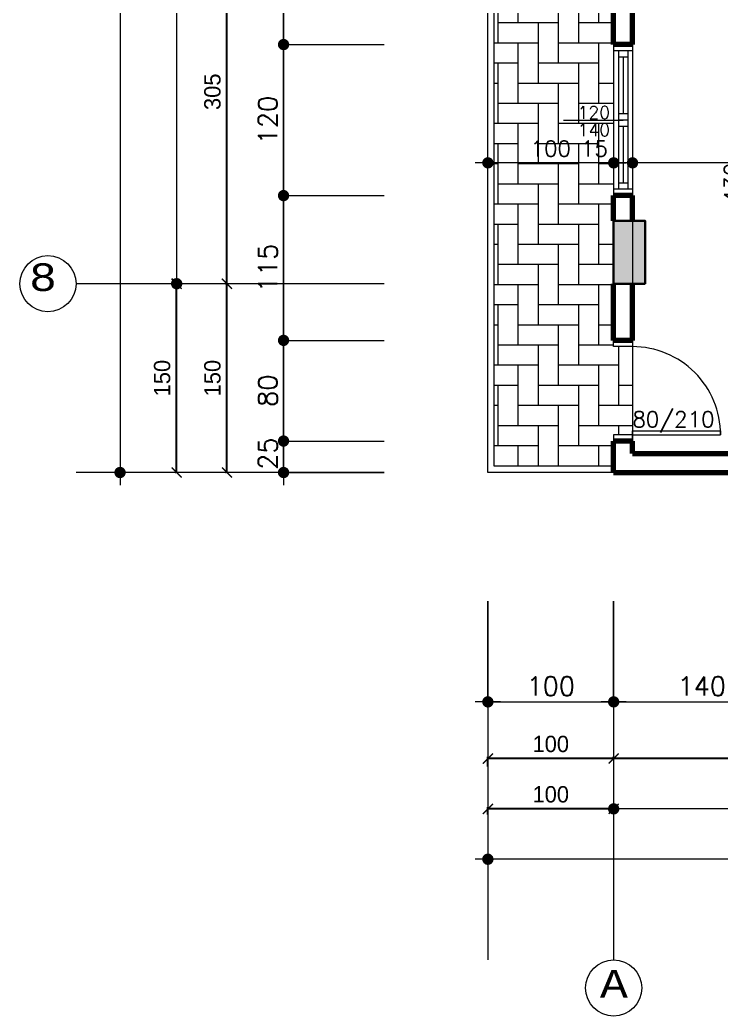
# Model space of a CAD drawing. Header units: millimetres. Extents: x 35860 to 71103, y -11298 to -8385.
# Drawn here: x 48660 to 49217, y -11205 to -10414 of the extents above; entities that cross this region are included whole.
import ezdxf
from ezdxf.enums import TextEntityAlignment as Align

# ---------------------------------------------------------------- set-up
doc = ezdxf.new("R2010")
doc.units = ezdxf.units.MM
doc.header["$MEASUREMENT"] = 0
doc.layers.get('0').update_dxf_attribs({"lineweight": 15})
doc.layers.get('Defpoints').update_dxf_attribs({"lineweight": 20})
for name, color, linetype, lineweight in [('02', 2, 'Continuous', 20), ('03_Yazı', 1, 'Continuous', 30), ('07', 3, 'Continuous', 70), ('Aks&Tefriş', 5, 'Continuous', 20), ('Kolon', 6, 'Continuous', 30), ('Merd&Balkon', 40, 'Continuous', 20), ('Ölçü', 140, 'Continuous', 20)]:
    doc.layers.add(name, color=color, linetype=linetype, lineweight=lineweight)
doc.layers.add('Lay_X', color=45, linetype='Continuous', lineweight=13, plot=False)
doc.styles.add('0', font='txt.shx')
doc.styles.add('C', font='')
doc.styles.add('ROMANC', font='romanc', dxfattribs={"height": 0.11})
doc.styles.get('C').set_extended_font_data('Courier New Tur')
doc.dimstyles.new('2', dxfattribs={"dimtxt": 12.5, "dimasz": 1, "dimexe": 0, "dimexo": 0, "dimgap": 5, "dimtad": 1, "dimdec": 0, "dimlfac": -1, "dimzin": 12, "dimdsep": 46, "dimtxsty": '0', "dimblk": 'DOT', "dimcen": 2.5, "dimse1": 1, "dimse2": 1, "dimclrd": 256, "dimclrt": 1, "dimadec": 0, "dimazin": 0, "dimtfac": 1, "dimtdec": 0, "dimtmove": 0, "dimatfit": 0, "dimldrblk": 'DOT', "dimfxl": 1, "dimtolj": 1, "dimtzin": 0, "dimlwd": -1, "dimarcsym": 0})
doc.dimstyles.new('5', dxfattribs={"dimtxt": 25, "dimasz": 1, "dimexe": 0, "dimexo": 0, "dimgap": 5, "dimtad": 1, "dimdec": 0, "dimlfac": -1, "dimzin": 12, "dimdsep": 46, "dimtxsty": '0', "dimblk": 'DOT', "dimcen": 2.5, "dimse1": 1, "dimse2": 1, "dimclrd": 256, "dimclrt": 1, "dimadec": 8, "dimazin": 0, "dimtfac": 1, "dimtdec": 0, "dimtmove": 0, "dimatfit": 0, "dimldrblk": 'DOT', "dimfxl": 1, "dimtolj": 1, "dimtzin": 0, "dimlwd": -1, "dimarcsym": 0})
doc.dimstyles.new('_VI80I', dxfattribs={"dimtxt": 15, "dimasz": 1, "dimexe": 0, "dimexo": 100, "dimgap": 5, "dimtad": 1, "dimdec": 0, "dimlfac": -1, "dimzin": 12, "dimdsep": 46, "dimtxsty": '0', "dimblk1": 'DOT80_2', "dimblk2": 'DOT80_1', "dimsah": 1, "dimcen": 2.5, "dimse1": 1, "dimse2": 1, "dimclrd": 256, "dimclrt": 1, "dimadec": 8, "dimazin": 0, "dimtfac": 1, "dimtdec": 0, "dimtmove": 0, "dimatfit": 0, "dimldrblk": 'DOT', "dimfxl": 1, "dimtolj": 1, "dimtzin": 0, "dimlwd": -1, "dimarcsym": 0})
doc.dimstyles.new('STANDART', dxfattribs={"dimtxt": 13, "dimasz": 8, "dimexe": 1.25, "dimexo": 0.625, "dimgap": 5, "dimtad": 1, "dimdec": 0, "dimrnd": 5, "dimzin": 1, "dimdsep": 46, "dimtxsty": 'Standard', "dimblk1": 'ARCHTICK', "dimblk2": 'ARCHTICK', "dimsah": 1, "dimcen": 2.5, "dimclrd": 256, "dimclre": 256, "dimclrt": 1, "dimadec": 0, "dimazin": 0, "dimtfac": 1, "dimtdec": 0, "dimtofl": 0, "dimtmove": 1, "dimatfit": 0, "dimldrblk": 'ARCHTICK', "dimfxl": 1, "dimtolj": 1, "dimtzin": 0, "dimarcsym": 0})

# ---------------------------------------------------------------- blocks, each defined once
blk = doc.blocks.new('DOT')
at = {"color": 0}
blk.add_line((-10, 0), (10, 0), dxfattribs=at)
at = {"color": 0, "const_width": 4.5}
blk.add_lwpolyline([(-2.25, 0, 1), (2.25, 0, 1)], format="xyb", close=True, dxfattribs=at)
blk = doc.blocks.new('*D456')
at = {"layer": 'Aks&Tefriş', "transparency": 16777216}
blk.add_line((50030.81, -11040.64), (49132.81, -11040.64), dxfattribs=at)
at = {"layer": 'Defpoints', "color": 0, "transparency": 16777216}
for p in [(49131.81, -11040.64), (49131.81, -11040.64), (50031.81, -11040.64)]:
    blk.add_point(p, dxfattribs=at)
at = {"layer": 'Aks&Tefriş', "transparency": 16777216, "rotation": 180}
blk.add_blockref('DOT', (49131.81, -11040.64), dxfattribs=at)
at = {"layer": 'Aks&Tefriş', "transparency": 16777216}
blk.add_blockref('DOT', (50031.81, -11040.64), dxfattribs=at)
at = {"layer": 'Aks&Tefriş', "color": 1, "transparency": 16777216, "insert": (49581.81, -11023.14), "char_height": 25, "attachment_point": 5, "style": '0'}
blk.add_mtext('\\A1;900', dxfattribs=at)
blk = doc.blocks.new('_ARCHTICK')
at = {"color": 0, "linetype": 'ByBlock', "const_width": 0.15}
blk.add_lwpolyline([(-0.5, -0.5), (0.5, 0.5)], dxfattribs=at)
blk = doc.blocks.new('*D461')
at = {"layer": 'Aks&Tefriş', "lineweight": -2, "transparency": 16777216}
for p, q in [((49131.81, -11000.01), (49131.81, -10999.39)), ((49446.81, -11000.64), (49131.81, -11000.64))]:
    blk.add_line(p, q, dxfattribs=at)
at = {"layer": 'Defpoints', "color": 0, "transparency": 16777216}
for p in [(49131.81, -11000.64), (49131.81, -11000.64), (49446.81, -11000.64)]:
    blk.add_point(p, dxfattribs=at)
at = {"layer": 'Aks&Tefriş', "lineweight": -2, "transparency": 16777216, "xscale": 8, "yscale": 8, "zscale": 8, "rotation": 180}
blk.add_blockref('_ARCHTICK', (49131.81, -11000.64), dxfattribs=at)
at = {"layer": 'Aks&Tefriş', "lineweight": -2, "transparency": 16777216, "xscale": 8, "yscale": 8, "zscale": 8}
blk.add_blockref('_ARCHTICK', (49446.81, -11000.64), dxfattribs=at)
at = {"layer": 'Aks&Tefriş', "color": 1, "transparency": 16777216, "insert": (49289.31, -10989.14), "char_height": 13, "attachment_point": 5}
blk.add_mtext('\\A1;315', dxfattribs=at)
blk = doc.blocks.new('*D479')
at = {"layer": 'Aks&Tefriş', "transparency": 16777216}
blk.add_line((48784.37, -9334.42), (48784.37, -10622.42), dxfattribs=at)
at = {"layer": 'Defpoints', "color": 0, "transparency": 16777216}
for p in [(48784.37, -9333.42), (48784.37, -10623.42), (48784.37, -10623.42)]:
    blk.add_point(p, dxfattribs=at)
at = {"layer": 'Aks&Tefriş', "transparency": 16777216}
for p, rotation in [((48784.37, -9333.42), 90), ((48784.37, -10623.42), 270)]:
    blk.add_blockref('DOT', p, dxfattribs=dict(at, rotation=rotation))
at = {"layer": 'Aks&Tefriş', "color": 1, "transparency": 16777216, "insert": (48766.87, -9978.42), "char_height": 25, "attachment_point": 5, "rotation": 90, "style": '0'}
blk.add_mtext('\\A1;1290', dxfattribs=at)
blk = doc.blocks.new('*D480')
at = {"layer": 'Aks&Tefriş', "lineweight": -2, "transparency": 16777216}
for p, q in [((48823.74, -10623.42), (48823.12, -10623.42)), ((48824.37, -10773.42), (48824.37, -10623.42)), ((48823.74, -10773.42), (48823.12, -10773.42))]:
    blk.add_line(p, q, dxfattribs=at)
at = {"layer": 'Defpoints', "color": 0, "transparency": 16777216}
for p in [(48824.37, -10623.42), (48824.37, -10623.42), (48824.37, -10773.42)]:
    blk.add_point(p, dxfattribs=at)
at = {"layer": 'Aks&Tefriş', "lineweight": -2, "transparency": 16777216, "xscale": 8, "yscale": 8, "zscale": 8}
for p, rotation in [((48824.37, -10623.42), 90), ((48824.37, -10773.42), 270)]:
    blk.add_blockref('_ARCHTICK', p, dxfattribs=dict(at, rotation=rotation))
at = {"layer": 'Aks&Tefriş', "color": 1, "transparency": 16777216, "insert": (48812.87, -10698.42), "char_height": 13, "attachment_point": 5, "rotation": 90}
blk.add_mtext('\\A1;150', dxfattribs=at)
blk = doc.blocks.new('*D481')
at = {"layer": 'Aks&Tefriş', "lineweight": -2, "transparency": 16777216}
for p, q in [((48823.74, -10318.42), (48823.12, -10318.42)), ((48824.37, -10623.42), (48824.37, -10318.42))]:
    blk.add_line(p, q, dxfattribs=at)
at = {"layer": 'Defpoints', "color": 0, "transparency": 16777216}
for p in [(48824.37, -10318.42), (48824.37, -10318.42), (48824.37, -10623.42)]:
    blk.add_point(p, dxfattribs=at)
at = {"layer": 'Aks&Tefriş', "lineweight": -2, "transparency": 16777216, "xscale": 8, "yscale": 8, "zscale": 8}
for p, rotation in [((48824.37, -10318.42), 90), ((48824.37, -10623.42), 270)]:
    blk.add_blockref('_ARCHTICK', p, dxfattribs=dict(at, rotation=rotation))
at = {"layer": 'Aks&Tefriş', "color": 1, "transparency": 16777216, "insert": (48812.87, -10470.92), "char_height": 13, "attachment_point": 5, "rotation": 90}
blk.add_mtext('\\A1;305', dxfattribs=at)
blk = doc.blocks.new('K_X_D_1_15-80')
at = {"layer": '02'}
blk.add_line((-15, 0), (-18, 0), dxfattribs=at)
for points in [[(-90, 0), (-85, 0), (-85, 15), (-90, 15)], [(-10, 0), (-15, 0), (-15, 15), (-10, 15)]]:
    blk.add_lwpolyline(points, dxfattribs=at)
blk.add_lwpolyline([(-18, 0), (-18, -70), (-15, -70, -0.414214), (-85, 0), (-15, 0), (-15, -70)], format="xyb", dxfattribs=at)
at = {"layer": '07'}
for p, q in [((-90, 0), (-90, 15)), ((-10, 0), (-10, 15))]:
    blk.add_line(p, q, dxfattribs=at)
at = {"layer": '03_Yazı', "style": '0', "flags": 8}
blk.add_attdef('80/210', text='', height=12.5, rotation=90, dxfattribs=at).set_placement((-33.5, -2.71), align=Align.TOP_RIGHT)
blk = doc.blocks.new('*D369')
at = {"layer": 'Defpoints', "color": 0, "transparency": 16777216}
for p in [(49146.81, -10527.4), (49146.81, -10623.42), (49546.81, -10623.42)]:
    blk.add_point(p, dxfattribs=at)
at = {"layer": 'Ölçü', "transparency": 16777216}
blk.add_line((49545.81, -10527.4), (49147.81, -10527.4), dxfattribs=at)
at = {"layer": 'Ölçü', "transparency": 16777216, "rotation": 180}
blk.add_blockref('DOT', (49146.81, -10527.4), dxfattribs=at)
at = {"layer": 'Ölçü', "transparency": 16777216}
blk.add_blockref('DOT', (49546.81, -10527.4), dxfattribs=at)
at = {"layer": 'Ölçü', "color": 1, "transparency": 16777216, "insert": (49346.81, -10516.15), "char_height": 12.5, "attachment_point": 5, "style": '0'}
blk.add_mtext('\\A1;400', dxfattribs=at)
blk = doc.blocks.new('*D370')
at = {"layer": 'Defpoints', "color": 0, "transparency": 16777216}
for p in [(49131.81, -10527.4), (49131.81, -10623.42), (49146.81, -10623.42)]:
    blk.add_point(p, dxfattribs=at)
at = {"layer": 'Ölçü', "transparency": 16777216}
for p, q in [((49130.81, -10527.4), (49103.14, -10527.4)), ((49146.81, -10527.4), (49131.81, -10527.4)), ((49147.81, -10527.4), (49148.81, -10527.4))]:
    blk.add_line(p, q, dxfattribs=at)
blk.add_blockref('DOT', (49131.81, -10527.4), dxfattribs=at)
at = {"layer": 'Ölçü', "transparency": 16777216, "rotation": 180}
blk.add_blockref('DOT', (49146.81, -10527.4), dxfattribs=at)
at = {"layer": 'Ölçü', "color": 1, "transparency": 16777216, "insert": (49116.47, -10516.15), "char_height": 12.5, "attachment_point": 5, "style": '0'}
blk.add_mtext('\\A1;15', dxfattribs=at)
blk = doc.blocks.new('*D371')
at = {"layer": 'Defpoints', "color": 0, "transparency": 16777216}
for p in [(49031.81, -10526.5), (49031.81, -10527.4), (49131.81, -10623.42)]:
    blk.add_point(p, dxfattribs=at)
at = {"layer": 'Ölçü', "transparency": 16777216}
blk.add_line((49130.81, -10527.4), (49032.81, -10527.4), dxfattribs=at)
at = {"layer": 'Ölçü', "transparency": 16777216, "rotation": 180}
blk.add_blockref('DOT', (49031.81, -10527.4), dxfattribs=at)
at = {"layer": 'Ölçü', "transparency": 16777216}
blk.add_blockref('DOT', (49131.81, -10527.4), dxfattribs=at)
at = {"layer": 'Ölçü', "color": 1, "transparency": 16777216, "insert": (49081.81, -10516.15), "char_height": 12.5, "attachment_point": 5, "style": '0'}
blk.add_mtext('\\A1;100', dxfattribs=at)
blk = doc.blocks.new('*D415')
at = {"layer": 'Defpoints', "color": 0, "transparency": 16777216}
for p in [(49181.81, -10328.42), (49237.08, -10328.42), (49271.81, -10758.42)]:
    blk.add_point(p, dxfattribs=at)
at = {"layer": 'Ölçü', "transparency": 16777216}
blk.add_line((49237.08, -10757.42), (49237.08, -10329.42), dxfattribs=at)
for p, rotation in [((49237.08, -10328.42), 90), ((49237.08, -10758.42), 270)]:
    blk.add_blockref('DOT', p, dxfattribs=dict(at, rotation=rotation))
at = {"layer": 'Ölçü', "color": 1, "transparency": 16777216, "insert": (49225.83, -10543.42), "char_height": 12.5, "attachment_point": 5, "rotation": 90, "style": '0'}
blk.add_mtext('\\A1;430', dxfattribs=at)
blk = doc.blocks.new('*D422')
at = {"layer": 'Aks&Tefriş', "transparency": 16777216}
blk.add_line((50130.81, -11080.64), (49032.81, -11080.64), dxfattribs=at)
at = {"layer": 'Defpoints', "color": 0, "transparency": 16777216}
for p in [(49031.81, -11080.64), (49031.81, -11080.64), (50131.81, -11080.64)]:
    blk.add_point(p, dxfattribs=at)
at = {"layer": 'Aks&Tefriş', "transparency": 16777216, "rotation": 180}
blk.add_blockref('DOT', (49031.81, -11080.64), dxfattribs=at)
at = {"layer": 'Aks&Tefriş', "transparency": 16777216}
blk.add_blockref('DOT', (50131.81, -11080.64), dxfattribs=at)
at = {"layer": 'Aks&Tefriş', "color": 1, "transparency": 16777216, "insert": (49581.81, -11063.14), "char_height": 25, "attachment_point": 5, "style": '0'}
blk.add_mtext('\\A1;1100', dxfattribs=at)
blk = doc.blocks.new('*D424')
at = {"layer": 'Aks&Tefriş', "lineweight": -2, "transparency": 16777216}
for p, q in [((49031.81, -11045.01), (49031.81, -11039.39)), ((49131.81, -11040.64), (49031.81, -11040.64))]:
    blk.add_line(p, q, dxfattribs=at)
at = {"layer": 'Defpoints', "color": 0, "transparency": 16777216}
for p in [(49031.81, -11040.64), (49031.81, -11045.64), (49131.81, -11040.64)]:
    blk.add_point(p, dxfattribs=at)
at = {"layer": 'Aks&Tefriş', "lineweight": -2, "transparency": 16777216, "xscale": 8, "yscale": 8, "zscale": 8, "rotation": 180}
blk.add_blockref('_ARCHTICK', (49031.81, -11040.64), dxfattribs=at)
at = {"layer": 'Aks&Tefriş', "lineweight": -2, "transparency": 16777216, "xscale": 8, "yscale": 8, "zscale": 8}
blk.add_blockref('_ARCHTICK', (49131.81, -11040.64), dxfattribs=at)
at = {"layer": 'Aks&Tefriş', "color": 1, "transparency": 16777216, "insert": (49081.81, -11029.14), "char_height": 13, "attachment_point": 5}
blk.add_mtext('\\A1;100', dxfattribs=at)
blk = doc.blocks.new('*D425')
at = {"layer": 'Aks&Tefriş', "lineweight": -2, "transparency": 16777216}
for p, q in [((49031.81, -11007.08), (49031.81, -10999.39)), ((49131.81, -11000.64), (49031.81, -11000.64))]:
    blk.add_line(p, q, dxfattribs=at)
at = {"layer": 'Defpoints', "color": 0, "transparency": 16777216}
for p in [(49031.81, -11000.64), (49031.81, -11007.7), (49131.81, -11000.64)]:
    blk.add_point(p, dxfattribs=at)
at = {"layer": 'Aks&Tefriş', "lineweight": -2, "transparency": 16777216, "xscale": 8, "yscale": 8, "zscale": 8, "rotation": 180}
blk.add_blockref('_ARCHTICK', (49031.81, -11000.64), dxfattribs=at)
at = {"layer": 'Aks&Tefriş', "lineweight": -2, "transparency": 16777216, "xscale": 8, "yscale": 8, "zscale": 8}
blk.add_blockref('_ARCHTICK', (49131.81, -11000.64), dxfattribs=at)
at = {"layer": 'Aks&Tefriş', "color": 1, "transparency": 16777216, "insert": (49081.81, -10989.14), "char_height": 13, "attachment_point": 5}
blk.add_mtext('\\A1;100', dxfattribs=at)
blk = doc.blocks.new('*D428')
at = {"layer": 'Aks&Tefriş', "transparency": 16777216}
blk.add_line((48739.37, -9184.42), (48739.37, -10772.42), dxfattribs=at)
at = {"layer": 'Defpoints', "color": 0, "transparency": 16777216}
for p in [(48739.37, -9183.42), (48739.37, -10773.42), (48739.37, -10773.42)]:
    blk.add_point(p, dxfattribs=at)
at = {"layer": 'Aks&Tefriş', "transparency": 16777216}
for p, rotation in [((48739.37, -9183.42), 90), ((48739.37, -10773.42), 270)]:
    blk.add_blockref('DOT', p, dxfattribs=dict(at, rotation=rotation))
at = {"layer": 'Aks&Tefriş', "color": 1, "transparency": 16777216, "insert": (48721.87, -9978.42), "char_height": 25, "attachment_point": 5, "rotation": 90, "style": '0'}
blk.add_mtext('\\A1;1590', dxfattribs=at)
blk = doc.blocks.new('*D429')
at = {"layer": 'Aks&Tefriş', "lineweight": -2, "transparency": 16777216}
for p, q in [((48783.74, -10623.42), (48783.12, -10623.42)), ((48784.37, -10773.42), (48784.37, -10623.42)), ((48783.74, -10773.42), (48783.12, -10773.42))]:
    blk.add_line(p, q, dxfattribs=at)
at = {"layer": 'Defpoints', "color": 0, "transparency": 16777216}
for p in [(48784.37, -10623.42), (48784.37, -10623.42), (48784.37, -10773.42)]:
    blk.add_point(p, dxfattribs=at)
at = {"layer": 'Aks&Tefriş', "lineweight": -2, "transparency": 16777216, "xscale": 8, "yscale": 8, "zscale": 8}
for p, rotation in [((48784.37, -10623.42), 90), ((48784.37, -10773.42), 270)]:
    blk.add_blockref('_ARCHTICK', p, dxfattribs=dict(at, rotation=rotation))
at = {"layer": 'Aks&Tefriş', "color": 1, "transparency": 16777216, "insert": (48772.87, -10698.42), "char_height": 13, "attachment_point": 5, "rotation": 90}
blk.add_mtext('\\A1;150', dxfattribs=at)
blk = doc.blocks.new('DOT80_2')
at = {"color": 0}
blk.add_line((0, 0), (0, -80), dxfattribs=at)
blk.add_blockref('DOT', (0, 0))
blk = doc.blocks.new('DOT80_1')
at = {"color": 0}
blk.add_line((0, 0), (0, 80), dxfattribs=at)
blk.add_blockref('DOT', (0, 0))
blk = doc.blocks.new('*D949')
at = {"layer": 'Aks&Tefriş', "transparency": 16777216}
blk.add_line((49032.81, -10955.64), (49130.81, -10955.64), dxfattribs=at)
at = {"layer": 'Defpoints', "color": 0, "transparency": 16777216}
for p in [(49031.81, -10773.42), (49131.81, -10773.42), (49131.81, -10955.64)]:
    blk.add_point(p, dxfattribs=at)
at = {"layer": 'Aks&Tefriş', "transparency": 16777216, "rotation": 180}
blk.add_blockref('DOT80_2', (49031.81, -10955.64), dxfattribs=at)
at = {"layer": 'Aks&Tefriş', "transparency": 16777216}
blk.add_blockref('DOT80_1', (49131.81, -10955.64), dxfattribs=at)
at = {"layer": 'Aks&Tefriş', "color": 1, "transparency": 16777216, "insert": (49081.81, -10943.14), "char_height": 15, "attachment_point": 5, "style": '0'}
blk.add_mtext('\\A1;100', dxfattribs=at)
blk = doc.blocks.new('*D950')
at = {"layer": 'Aks&Tefriş', "transparency": 16777216}
blk.add_line((49132.81, -10955.64), (49270.81, -10955.64), dxfattribs=at)
at = {"layer": 'Defpoints', "color": 0, "transparency": 16777216}
for p in [(49131.81, -10773.42), (49271.81, -10773.42), (49271.81, -10955.64)]:
    blk.add_point(p, dxfattribs=at)
at = {"layer": 'Aks&Tefriş', "transparency": 16777216, "rotation": 180}
blk.add_blockref('DOT80_2', (49131.81, -10955.64), dxfattribs=at)
at = {"layer": 'Aks&Tefriş', "transparency": 16777216}
blk.add_blockref('DOT80_1', (49271.81, -10955.64), dxfattribs=at)
at = {"layer": 'Aks&Tefriş', "color": 1, "transparency": 16777216, "insert": (49201.81, -10943.14), "char_height": 15, "attachment_point": 5, "style": '0'}
blk.add_mtext('\\A1;140', dxfattribs=at)
blk = doc.blocks.new('*D915')
at = {"layer": 'Aks&Tefriş', "transparency": 16777216}
blk.add_line((48869.37, -10208.17), (48869.37, -10432.42), dxfattribs=at)
at = {"layer": 'Defpoints', "color": 0, "transparency": 16777216}
for p in [(49131.81, -10207.17), (48869.37, -10433.42), (49131.81, -10433.42)]:
    blk.add_point(p, dxfattribs=at)
at = {"layer": 'Aks&Tefriş', "transparency": 16777216}
for name, p, rotation in [('DOT80_2', (48869.37, -10207.17), 90), ('DOT80_1', (48869.37, -10433.42), 270)]:
    blk.add_blockref(name, p, dxfattribs=dict(at, rotation=rotation))
at = {"layer": 'Aks&Tefriş', "color": 1, "transparency": 16777216, "insert": (48856.87, -10320.3), "char_height": 15, "attachment_point": 5, "rotation": 90, "style": '0'}
blk.add_mtext('\\A1;226', dxfattribs=at)
blk = doc.blocks.new('*D916')
at = {"layer": 'Aks&Tefriş', "transparency": 16777216}
blk.add_line((48869.37, -10434.42), (48869.37, -10552.42), dxfattribs=at)
at = {"layer": 'Defpoints', "color": 0, "transparency": 16777216}
for p in [(49131.81, -10433.42), (48869.37, -10553.42), (49131.81, -10553.42)]:
    blk.add_point(p, dxfattribs=at)
at = {"layer": 'Aks&Tefriş', "transparency": 16777216}
for name, p, rotation in [('DOT80_2', (48869.37, -10433.42), 90), ('DOT80_1', (48869.37, -10553.42), 270)]:
    blk.add_blockref(name, p, dxfattribs=dict(at, rotation=rotation))
at = {"layer": 'Aks&Tefriş', "color": 1, "transparency": 16777216, "insert": (48856.87, -10493.42), "char_height": 15, "attachment_point": 5, "rotation": 90, "style": '0'}
blk.add_mtext('\\A1;120', dxfattribs=at)
blk = doc.blocks.new('*D917')
at = {"layer": 'Aks&Tefriş', "transparency": 16777216}
blk.add_line((48869.37, -10554.42), (48869.37, -10667.42), dxfattribs=at)
at = {"layer": 'Defpoints', "color": 0, "transparency": 16777216}
for p in [(49131.81, -10553.42), (48869.37, -10668.42), (49131.81, -10668.42)]:
    blk.add_point(p, dxfattribs=at)
at = {"layer": 'Aks&Tefriş', "transparency": 16777216}
for name, p, rotation in [('DOT80_2', (48869.37, -10553.42), 90), ('DOT80_1', (48869.37, -10668.42), 270)]:
    blk.add_blockref(name, p, dxfattribs=dict(at, rotation=rotation))
at = {"layer": 'Aks&Tefriş', "color": 1, "transparency": 16777216, "insert": (48856.87, -10610.92), "char_height": 15, "attachment_point": 5, "rotation": 90, "style": '0'}
blk.add_mtext('\\A1;115', dxfattribs=at)
blk = doc.blocks.new('*D918')
at = {"layer": 'Aks&Tefriş', "transparency": 16777216}
blk.add_line((48869.37, -10669.42), (48869.37, -10747.42), dxfattribs=at)
at = {"layer": 'Defpoints', "color": 0, "transparency": 16777216}
for p in [(49131.81, -10668.42), (48869.37, -10748.42), (49131.81, -10748.42)]:
    blk.add_point(p, dxfattribs=at)
at = {"layer": 'Aks&Tefriş', "transparency": 16777216}
for name, p, rotation in [('DOT80_2', (48869.37, -10668.42), 90), ('DOT80_1', (48869.37, -10748.42), 270)]:
    blk.add_blockref(name, p, dxfattribs=dict(at, rotation=rotation))
at = {"layer": 'Aks&Tefriş', "color": 1, "transparency": 16777216, "insert": (48856.87, -10708.42), "char_height": 15, "attachment_point": 5, "rotation": 90, "style": '0'}
blk.add_mtext('\\A1;80', dxfattribs=at)
blk = doc.blocks.new('*D919')
at = {"layer": 'Aks&Tefriş', "transparency": 16777216}
blk.add_line((48869.37, -10749.42), (48869.37, -10772.42), dxfattribs=at)
at = {"layer": 'Defpoints', "color": 0, "transparency": 16777216}
for p in [(49131.81, -10748.42), (48869.37, -10773.42), (49131.81, -10773.42)]:
    blk.add_point(p, dxfattribs=at)
at = {"layer": 'Aks&Tefriş', "transparency": 16777216}
for name, p, rotation in [('DOT80_2', (48869.37, -10748.42), 90), ('DOT80_1', (48869.37, -10773.42), 270)]:
    blk.add_blockref(name, p, dxfattribs=dict(at, rotation=rotation))
at = {"layer": 'Aks&Tefriş', "color": 1, "transparency": 16777216, "insert": (48856.87, -10758.42), "char_height": 15, "attachment_point": 5, "rotation": 90, "style": '0'}
blk.add_mtext('\\A1;25', dxfattribs=at)

msp = doc.modelspace()

# ---------------------------------------------------------------- hatches: boundary and pattern name
h = msp.add_hatch()
h.set_pattern_fill('ANSI33', color=256, scale=30, style=0)
h.paths.add_polyline_path([(49131.81, -9384.52), (49131.81, -9333.42), (49156.81, -9334.52), (49156.81, -9384.52)])
h.paths.add_polyline_path([(49546.81, -9402.81), (49546.81, -9351.71), (49571.81, -9352.81), (49571.81, -9402.81)])
h.paths.add_polyline_path([(50031.81, -9983.42), (49971.81, -9983.42), (49971.81, -10013.42), (50031.81, -10013.42)])
h.paths.add_polyline_path([(50006.81, -9628.42), (50031.81, -9628.42), (50031.81, -9678.42), (50006.81, -9678.42)])
h.paths.add_polyline_path([(49571.81, -9638.42), (49571.81, -9678.42), (49546.81, -9678.42), (49546.81, -9638.42)])
h.paths.add_polyline_path([(49181.81, -9678.42), (49131.81, -9678.42), (49131.81, -9653.42), (49181.81, -9653.42)])
h.paths.add_polyline_path([(49171.81, -9893.42), (49131.81, -9893.42), (49131.81, -9923.42), (49171.81, -9923.42)])
h.paths.add_polyline_path([(49156.81, -10623.42), (49156.81, -10573.42), (49131.81, -10573.42), (49131.81, -10623.42)])
h.paths.add_polyline_path([(50006.81, -10368.42), (50031.81, -10368.42), (50031.81, -10318.42), (50006.81, -10318.42)])
h.paths.add_polyline_path([(49571.81, -10368.42), (49571.81, -10318.42), (49546.81, -10318.42), (49546.81, -10368.42)])
h.paths.add_polyline_path([(50006.81, -9423.08), (50006.81, -9371.98), (50031.81, -9373.08), (50031.81, -9423.08)])
h.paths.add_polyline_path([(49741.81, -9360.3), (49766.81, -9361.4), (49766.81, -9411.4), (49741.81, -9411.4)])
h.paths.add_polyline_path([(49471.81, -10138.42), (49446.81, -10138.42), (49446.81, -10073.42), (49471.81, -10073.42)])
h.paths.add_polyline_path([(49471.81, -9923.42), (49471.81, -9858.42), (49446.81, -9858.42), (49446.81, -9923.42)])
h.paths.add_polyline_path([(49741.81, -9873.42), (49741.81, -9878.42), (49746.81, -9878.42), (49836.81, -9878.42), (49836.81, -9858.42), (49741.81, -9858.42)])
h.paths.add_polyline_path([(49741.81, -10133.42), (49741.81, -10118.42), (49836.81, -10118.42), (49836.81, -10138.42), (49741.81, -10138.42)])
h.paths.add_polyline_path([(49181.81, -10318.42), (49131.81, -10318.42), (49131.81, -10343.42), (49181.81, -10343.42)])
h.paths.add_polyline_path([(49741.81, -10623.42), (49766.81, -10623.42), (49766.81, -10573.42), (49741.81, -10573.42)])
h.paths.add_polyline_path([(50006.81, -10623.42), (50031.81, -10623.42), (50031.81, -10573.42), (50006.81, -10573.42)])
h.paths.add_polyline_path([(49571.81, -10623.42), (49571.81, -10573.42), (49546.81, -10573.42), (49546.81, -10623.42)])
h = msp.add_hatch()
h.set_pattern_fill('SERAMIK9,_O', color=256, scale=4, pattern_type=2)
h.set_pattern_definition([(0, (0, 0), (16, 16), [48, -16]), (90, (16, 0), (-16, -16), [48, -16])])
h.paths.add_polyline_path([(49146.81, -10673.42), (49131.81, -10673.42), (49131.81, -10668.42), (49131.81, -10623.42), (49131.81, -10573.42), (49131.81, -10553.42), (49131.81, -10433.42), (49131.81, -10343.42), (49131.81, -10318.42), (49131.81, -10207.17), (49131.81, -10087.17), (49131.81, -10061.67), (49036.81, -10061.67), (49036.81, -10768.42), (49131.81, -10768.42), (49131.81, -10748.42), (49131.81, -10743.42), (49146.81, -10743.42)])
h.paths.add_polyline_path([(49105.01, -10506.77), (49127.93, -10506.77), (49127.93, -10525.52), (49105.01, -10525.52)], flags=24)
h.paths.add_polyline_path([(49066.18, -10506.77), (49097.43, -10506.77), (49097.43, -10525.52), (49066.18, -10525.52)], flags=24)
h.paths.add_polyline_path([(49105.01, -10265.42), (49127.93, -10265.42), (49127.93, -10284.17), (49105.01, -10284.17)], flags=24)
h.paths.add_polyline_path([(49102.08, -10494.98), (49131.37, -10494.98), (49131.37, -10479.98), (49102.08, -10479.98)], flags=24)
h.paths.add_polyline_path([(49102.08, -10508.75), (49131.37, -10508.75), (49131.37, -10493.75), (49102.08, -10493.75)], flags=24)
h.paths.add_polyline_path([(49102.08, -10147.39), (49131.37, -10147.39), (49131.37, -10132.39), (49102.08, -10132.39)], flags=24)
h.paths.add_polyline_path([(49102.08, -10161.16), (49131.37, -10161.16), (49131.37, -10146.16), (49102.08, -10146.16)], flags=24)
h.paths.add_polyline_path([(49029.72, -10216.61), (49132.14, -10216.61), (49132.14, -10192.96), (49029.72, -10192.96)], flags=9)

# ---------------------------------------------------------------- linework, layer by layer
at = {"layer": '02'}
for p, q in [((49131.81, -10433.42), (49131.81, -10553.42)), ((49146.81, -10438.42), (49131.81, -10438.42)), ((49135.56, -10438.42), (49135.56, -10548.42)), ((49143.06, -10438.42), (49143.06, -10548.42)), ((49146.81, -10433.42), (49146.81, -10553.42)), ((49143.06, -10443.42), (49135.56, -10443.42)), ((49139.31, -10443.42), (49139.31, -10488.42)), ((49091.81, -10493.42), (49139.31, -10493.42)), ((49143.06, -10488.42), (49135.56, -10488.42)), ((49143.06, -10493.42), (49135.56, -10493.42)), ((49143.06, -10498.42), (49135.56, -10498.42)), ((49139.31, -10498.42), (49139.31, -10543.42)), ((49146.81, -10548.42), (49131.81, -10548.42)), ((49143.06, -10543.42), (49135.56, -10543.42))]:
    msp.add_line(p, q, dxfattribs=at)
at = {"layer": '07'}
for p, q in [((49131.81, -10433.42), (49131.81, -10343.42)), ((49146.81, -10433.42), (49146.81, -10343.42)), ((49146.81, -10433.42), (49131.81, -10433.42)), ((49131.81, -10573.42), (49131.81, -10553.42)), ((49131.81, -10573.42), (49131.81, -10553.42)), ((49146.81, -10553.42), (49131.81, -10553.42)), ((49146.81, -10573.42), (49146.81, -10553.42)), ((49131.81, -10668.42), (49131.81, -10623.42)), ((49146.81, -10668.42), (49146.81, -10623.42)), ((49131.81, -10773.42), (49131.81, -10748.42)), ((49146.81, -10758.42), (49146.81, -10748.42)), ((49146.81, -10758.42), (49271.81, -10758.42)), ((49131.81, -10773.42), (49271.81, -10773.42))]:
    msp.add_line(p, q, dxfattribs=at)
at = {"layer": 'Aks&Tefriş'}
for p, q in [((48869.37, -10773.42), (48869.37, -9183.42)), ((48949.37, -10623.42), (48704.37, -10623.42)), ((48949.37, -10773.42), (48704.37, -10773.42)), ((49031.81, -10875.64), (49031.81, -11160.64)), ((49131.81, -10875.64), (49131.81, -11160.64)), ((49031.81, -10955.64), (50131.81, -10955.64))]:
    msp.add_line(p, q, dxfattribs=at)
for centre in [(48682.06, -10623.42), (49131.81, -11182.94)]:
    msp.add_circle(centre, 22.3, dxfattribs=at)
at = {"layer": 'Kolon'}
msp.add_lwpolyline([(49156.81, -10623.42), (49156.81, -10573.42), (49131.81, -10573.42), (49131.81, -10623.42), (49131.81, -10623.42)], close=True, dxfattribs=at)
at = {"layer": 'Lay_X'}
msp.add_lwpolyline([(49546.81, -10758.42), (49546.81, -10328.42), (49146.81, -10328.42), (49146.81, -10758.42)], close=True, dxfattribs=at)
at = {"layer": 'Merd&Balkon'}
for p, q in [((49031.81, -10773.42), (49031.81, -10055.92)), ((49036.81, -10768.42), (49036.81, -10055.92)), ((49131.81, -10768.42), (49036.81, -10768.42)), ((49131.81, -10773.42), (49031.81, -10773.42))]:
    msp.add_line(p, q, dxfattribs=at)

# ---------------------------------------------------------------- block references
at = {"layer": '02'}
ref = msp.add_blockref('K_X_D_1_15-80', (49146.81, -10758.42), dxfattribs=dict(at, xscale=-1, rotation=90))
ref.add_attrib('80/210', '80/210', dxfattribs={"layer": '03_Yazı', "height": 12.5, "style": '0', "flags": 8}).set_placement((49212.01, -10724.92), align=Align.TOP_RIGHT)

# ---------------------------------------------------------------- texts
at = {"layer": '03_Yazı'}
for s, height, style, p in [('120', 10, 'ROMANC', (49103.15, -10492.48)), ('140', 10, 'ROMANC', (49103.15, -10506.25)), ('8', 22, 'C', (48667.1, -10629.21)), ('A', 22, 'C', (49120.98, -11190.51))]:
    msp.add_text(s, height=height, dxfattribs=dict(at, style=style)).set_placement(p)

# ---------------------------------------------------------------- dimensions: what is measured, and where the dimension line sits
at = {"layer": 'Aks&Tefriş'}
for base, p1, p2, angle, dimstyle, picture, middle in [((48739.37, -10773.42), (48739.37, -9183.42), (48739.37, -10773.42), 90, '5', '*D428', (48721.87, -9978.42)), ((48784.37, -10623.42), (48784.37, -9333.42), (48784.37, -10623.42), 90, '5', '*D479', (48766.87, -9978.42)), ((48784.37, -10623.42), (48784.37, -10773.42), (48784.37, -10623.42), 90, 'STANDART', '*D429', (48772.87, -10698.42)), ((48824.37, -10623.42), (48824.37, -10773.42), (48824.37, -10623.42), 90, 'STANDART', '*D480', (48812.87, -10698.42)), ((49131.81, -11040.64), (50031.81, -11040.64), (49131.81, -11040.64), 180, '5', '*D456', (49581.81, -11023.14)), ((49031.81, -11080.64), (50131.81, -11080.64), (49031.81, -11080.64), 180, '5', '*D422', (49581.81, -11063.14))]:
    dim = msp.add_linear_dim(base=base, p1=p1, p2=p2, angle=angle, dimstyle=dimstyle, dxfattribs=at)
    dim.commit()
    dim.dimension.update_dxf_attribs({"geometry": picture, "text_midpoint": middle})
for base, p1, p2, angle, dimstyle, override, picture, middle in [((48869.37, -10433.42), (49131.81, -10207.17), (49131.81, -10433.42), 90, '_VI80I', {"dimtmove": 1}, '*D915', (48856.87, -10320.3)), ((48824.37, -10318.42), (48824.37, -10623.42), (48824.37, -10318.42), 90, 'STANDART', {"dimse1": 1}, '*D481', (48812.87, -10470.92)), ((48869.37, -10553.42), (49131.81, -10433.42), (49131.81, -10553.42), 90, '_VI80I', {"dimtmove": 1}, '*D916', (48856.87, -10493.42)), ((48869.37, -10668.42), (49131.81, -10553.42), (49131.81, -10668.42), 90, '_VI80I', {"dimtmove": 1}, '*D917', (48856.87, -10610.92)), ((48869.37, -10748.42), (49131.81, -10668.42), (49131.81, -10748.42), 90, '_VI80I', {"dimtmove": 1}, '*D918', (48856.87, -10708.42)), ((49031.81, -11000.64), (49131.81, -11000.64), (49031.81, -11007.7), 180, 'STANDART', {"dimse1": 1}, '*D425', (49081.81, -10989.14)), ((49131.81, -11000.64), (49446.81, -11000.64), (49131.81, -11000.64), 180, 'STANDART', {"dimse1": 1}, '*D461', (49289.31, -10989.14)), ((49031.81, -11040.64), (49131.81, -11040.64), (49031.81, -11045.64), 180, 'STANDART', {"dimse1": 1}, '*D424', (49081.81, -11029.14))]:
    dim = msp.add_linear_dim(base=base, p1=p1, p2=p2, angle=angle, dimstyle=dimstyle, override=override, dxfattribs=at)
    dim.commit()
    dim.dimension.update_dxf_attribs({"geometry": picture, "text_midpoint": middle})
dim = msp.add_linear_dim(base=(48869.37, -10773.42), p1=(49131.81, -10748.42), p2=(49131.81, -10773.42), angle=90, dimstyle='_VI80I', override={"dimtmove": 1}, dxfattribs=at)
dim.commit()
dim.dimension.update_dxf_attribs({"geometry": '*D919', "text_midpoint": (48869.37, -10758.42), "dimtype": 160})
dim = msp.add_linear_dim(base=(49131.81, -10955.64), p1=(49031.81, -10773.42), p2=(49131.81, -10773.42), dimstyle='_VI80I', dxfattribs=at)
dim.commit()
dim.dimension.update_dxf_attribs({"geometry": '*D949', "text_midpoint": (49081.81, -10943.14)})
dim = msp.add_linear_dim(base=(49271.81, -10955.64), p1=(49131.81, -10773.42), p2=(49271.81, -10773.42), dimstyle='_VI80I', override={"dimtmove": 1}, dxfattribs=at)
dim.commit()
dim.dimension.update_dxf_attribs({"geometry": '*D950', "text_midpoint": (49201.81, -10943.14)})
at = {"layer": 'Ölçü'}
for base, p1, p2, angle, picture, middle in [((49237.08, -10328.42), (49271.81, -10758.42), (49181.81, -10328.42), 90, '*D415', (49225.83, -10543.42)), ((49131.81, -10527.4), (49146.81, -10623.42), (49131.81, -10623.42), 180, '*D370', (49116.47, -10516.15)), ((49146.81, -10527.4), (49546.81, -10623.42), (49146.81, -10623.42), 180, '*D369', (49346.81, -10516.15))]:
    dim = msp.add_linear_dim(base=base, p1=p1, p2=p2, angle=angle, dimstyle='2', dxfattribs=at)
    dim.commit()
    dim.dimension.update_dxf_attribs({"geometry": picture, "text_midpoint": middle})
dim = msp.add_linear_dim(base=(49031.81, -10527.4), p1=(49131.81, -10623.42), p2=(49031.81, -10526.5), angle=180, dimstyle='2', override={"dimtmove": 1}, dxfattribs=at)
dim.commit()
dim.dimension.update_dxf_attribs({"geometry": '*D371', "text_midpoint": (49081.81, -10516.15)})

doc.saveas('drawing.dxf')
